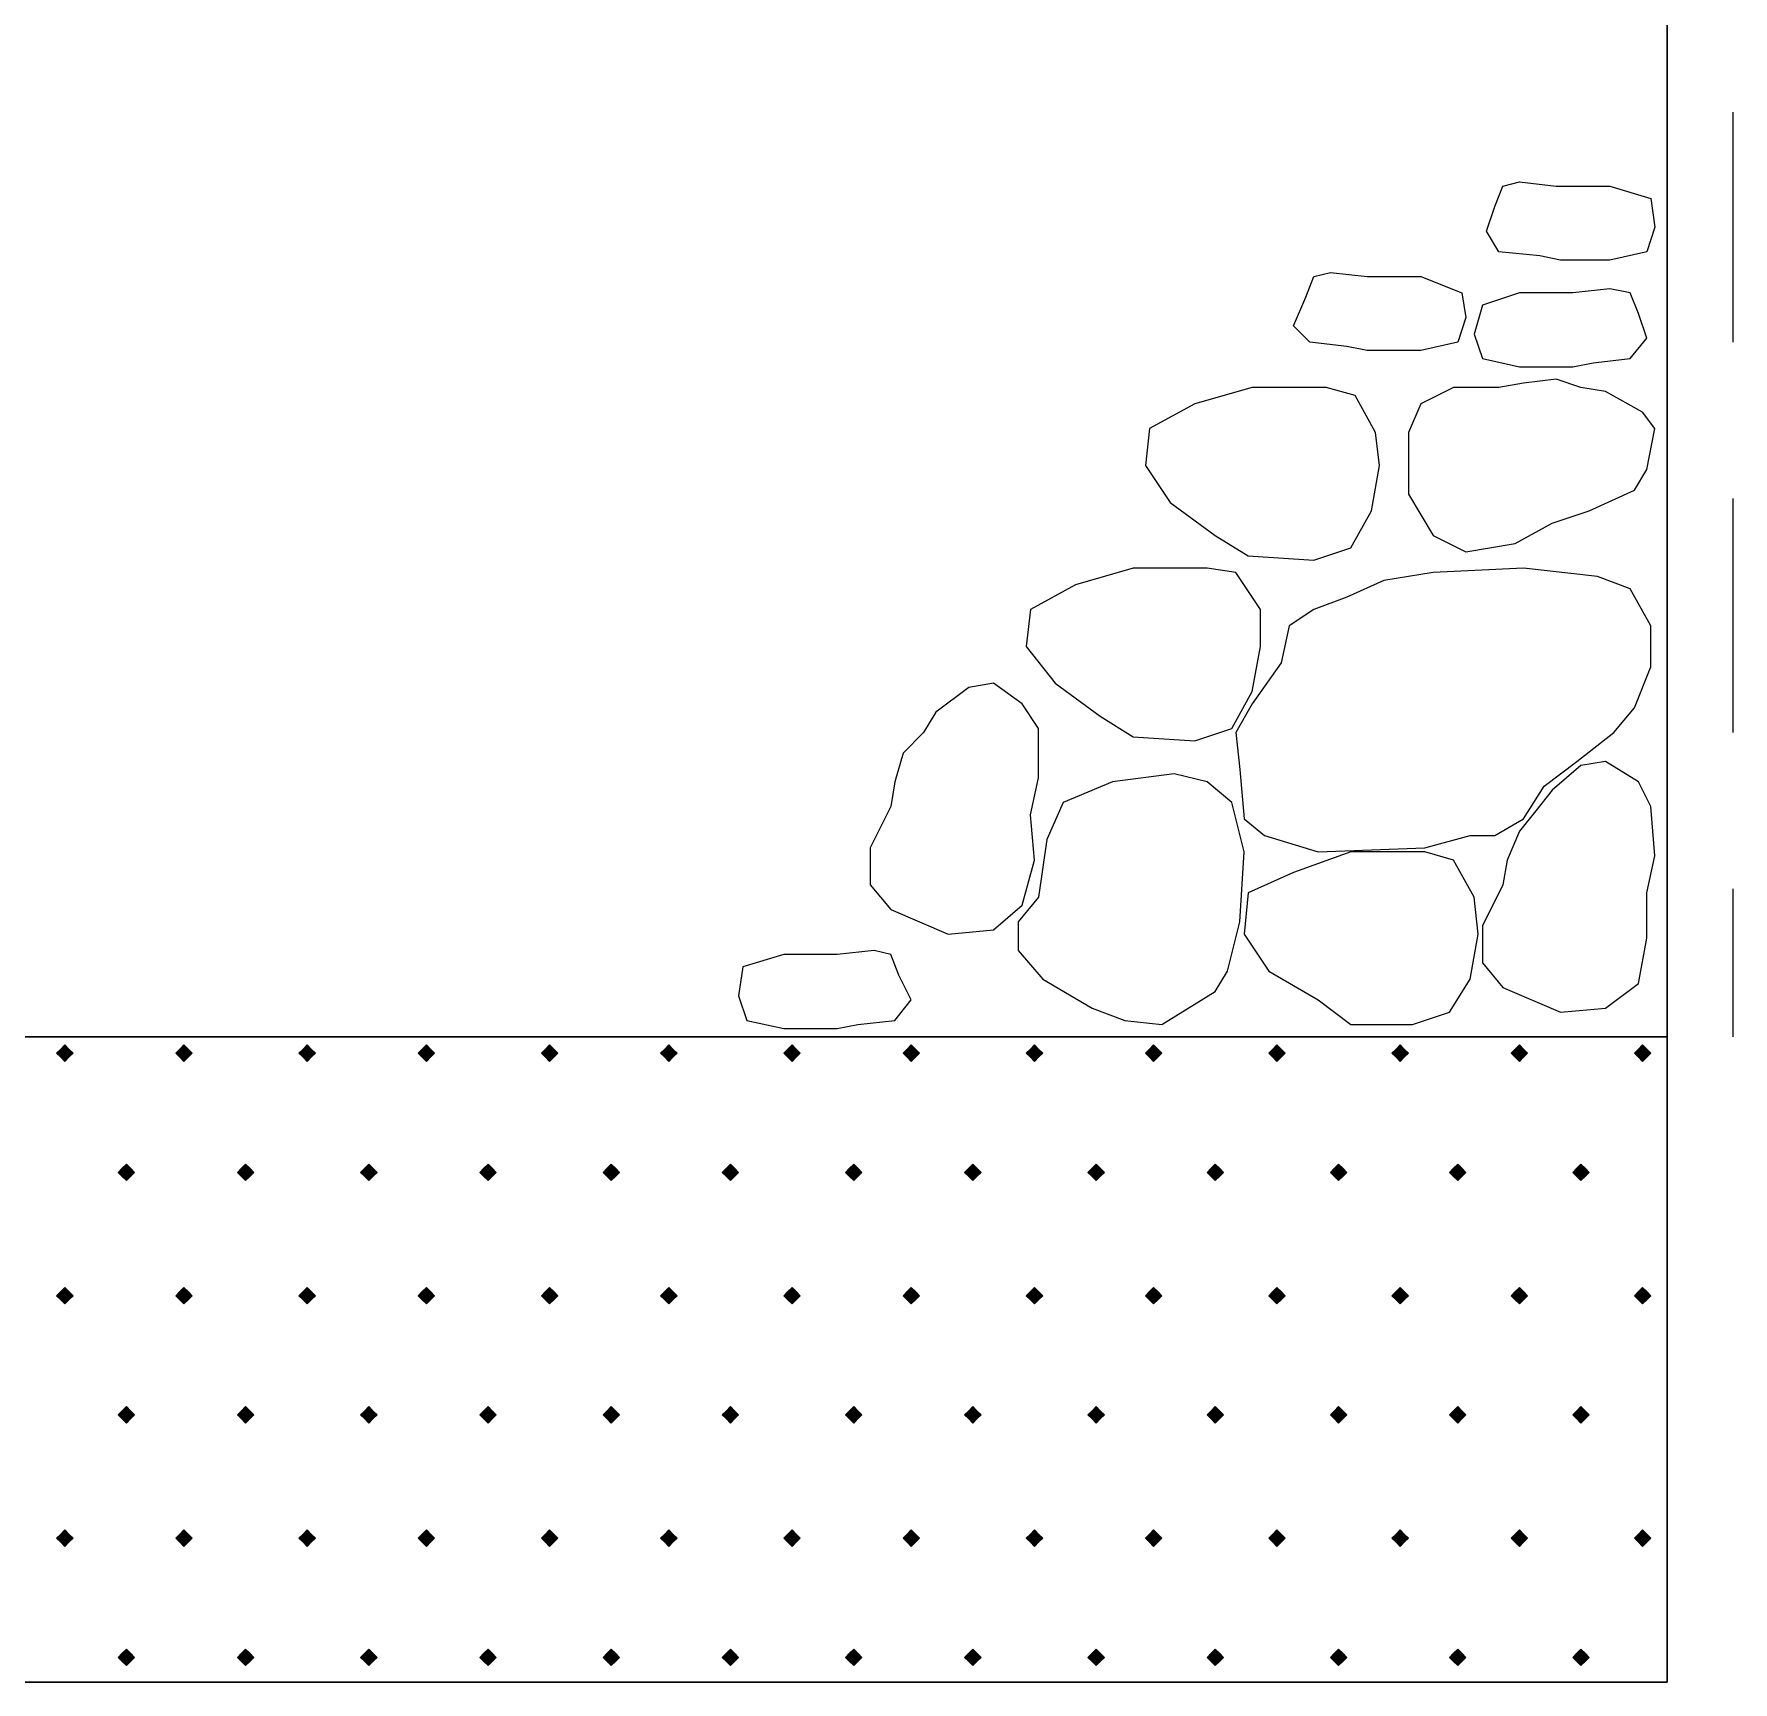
# Model space of a CAD drawing. Header units: millimetres. Extents: x 0 to 420, y 0 to 297.
# Drawn here: x 163.46 to 172.21, y 212.37 to 220.85 of the extents above; entities that cross this region are included whole.
import ezdxf

# ---------------------------------------------------------------- set-up
doc = ezdxf.new("R2010")
doc.units = ezdxf.units.MM

msp = doc.modelspace()

# ---------------------------------------------------------------- hatches: boundary and pattern name
for points in [[(163.6183, 215.646), (163.5972, 215.6248), (163.576, 215.6037), (163.5972, 215.5825), (163.6183, 215.5613), (163.6395, 215.5825), (163.6607, 215.6037), (163.6395, 215.6248), (163.6183, 215.646)], [(164.2322, 215.646), (164.211, 215.6248), (164.1898, 215.6037), (164.211, 215.5825), (164.2322, 215.5613), (164.2533, 215.5825), (164.2745, 215.6037), (164.2533, 215.6248), (164.2322, 215.646)], [(164.8672, 215.646), (164.846, 215.6248), (164.8248, 215.6037), (164.846, 215.5825), (164.8672, 215.5613), (164.8883, 215.5825), (164.9095, 215.6037), (164.8883, 215.6248), (164.8672, 215.646)], [(165.481, 215.646), (165.4598, 215.6248), (165.4387, 215.6037), (165.4598, 215.5825), (165.481, 215.5613), (165.5022, 215.5825), (165.5233, 215.6037), (165.5022, 215.6248), (165.481, 215.646)], [(166.116, 215.646), (166.0948, 215.6248), (166.0737, 215.6037), (166.0948, 215.5825), (166.116, 215.5613), (166.1372, 215.5825), (166.1583, 215.6037), (166.1372, 215.6248), (166.116, 215.646)], [(166.7298, 215.646), (166.7087, 215.6248), (166.6875, 215.6037), (166.7087, 215.5825), (166.7298, 215.5613), (166.751, 215.5825), (166.7722, 215.6037), (166.751, 215.6248), (166.7298, 215.646)], [(167.3648, 215.646), (167.3437, 215.6248), (167.3225, 215.6037), (167.3437, 215.5825), (167.3648, 215.5613), (167.386, 215.5825), (167.4072, 215.6037), (167.386, 215.6248), (167.3648, 215.646)], [(167.9787, 215.646), (167.9575, 215.6248), (167.9363, 215.6037), (167.9575, 215.5825), (167.9787, 215.5613), (167.9998, 215.5825), (168.021, 215.6037), (167.9998, 215.6248), (167.9787, 215.646)], [(168.6137, 215.646), (168.5925, 215.6248), (168.5713, 215.6037), (168.5925, 215.5825), (168.6137, 215.5613), (168.6348, 215.5825), (168.656, 215.6037), (168.6348, 215.6248), (168.6137, 215.646)], [(169.2275, 215.646), (169.2063, 215.6248), (169.1852, 215.6037), (169.2063, 215.5825), (169.2275, 215.5613), (169.2487, 215.5825), (169.2698, 215.6037), (169.2487, 215.6248), (169.2275, 215.646)], [(169.8625, 215.646), (169.8413, 215.6248), (169.8202, 215.6037), (169.8413, 215.5825), (169.8625, 215.5613), (169.8837, 215.5825), (169.9048, 215.6037), (169.8837, 215.6248), (169.8625, 215.646)], [(170.4975, 215.646), (170.4763, 215.6248), (170.4552, 215.6037), (170.4763, 215.5825), (170.4975, 215.5613), (170.5187, 215.5825), (170.5398, 215.6037), (170.5187, 215.6248), (170.4975, 215.646)], [(171.1113, 215.646), (171.0902, 215.6248), (171.069, 215.6037), (171.0902, 215.5825), (171.1113, 215.5613), (171.1325, 215.5825), (171.1537, 215.6037), (171.1325, 215.6248), (171.1113, 215.646)], [(171.7463, 215.646), (171.7252, 215.6248), (171.704, 215.6037), (171.7252, 215.5825), (171.7463, 215.5613), (171.7675, 215.5825), (171.7887, 215.6037), (171.7675, 215.6248), (171.7463, 215.646)], [(163.9358, 215.0322), (163.9147, 215.011), (163.8935, 214.9898), (163.9147, 214.9687), (163.9358, 214.9475), (163.957, 214.9687), (163.9782, 214.9898), (163.957, 215.011), (163.9358, 215.0322)], [(164.5497, 215.0322), (164.5285, 215.011), (164.5073, 214.9898), (164.5285, 214.9687), (164.5497, 214.9475), (164.5708, 214.9687), (164.592, 214.9898), (164.5708, 215.011), (164.5497, 215.0322)], [(165.1847, 215.0322), (165.1635, 215.011), (165.1423, 214.9898), (165.1635, 214.9687), (165.1847, 214.9475), (165.2058, 214.9687), (165.227, 214.9898), (165.2058, 215.011), (165.1847, 215.0322)], [(165.7985, 215.0322), (165.7773, 215.011), (165.7562, 214.9898), (165.7773, 214.9687), (165.7985, 214.9475), (165.8197, 214.9687), (165.8408, 214.9898), (165.8197, 215.011), (165.7985, 215.0322)], [(166.4335, 215.0322), (166.4123, 215.011), (166.3912, 214.9898), (166.4123, 214.9687), (166.4335, 214.9475), (166.4547, 214.9687), (166.4758, 214.9898), (166.4547, 215.011), (166.4335, 215.0322)], [(167.0473, 215.0322), (167.0262, 215.011), (167.005, 214.9898), (167.0262, 214.9687), (167.0473, 214.9475), (167.0685, 214.9687), (167.0897, 214.9898), (167.0685, 215.011), (167.0473, 215.0322)], [(167.6823, 215.0322), (167.6612, 215.011), (167.64, 214.9898), (167.6612, 214.9687), (167.6823, 214.9475), (167.7035, 214.9687), (167.7247, 214.9898), (167.7035, 215.011), (167.6823, 215.0322)], [(168.2962, 215.0322), (168.275, 215.011), (168.2538, 214.9898), (168.275, 214.9687), (168.2962, 214.9475), (168.3173, 214.9687), (168.3385, 214.9898), (168.3173, 215.011), (168.2962, 215.0322)], [(168.9312, 215.0322), (168.91, 215.011), (168.8888, 214.9898), (168.91, 214.9687), (168.9312, 214.9475), (168.9523, 214.9687), (168.9735, 214.9898), (168.9523, 215.011), (168.9312, 215.0322)], [(169.545, 215.0322), (169.5238, 215.011), (169.5027, 214.9898), (169.5238, 214.9687), (169.545, 214.9475), (169.5662, 214.9687), (169.5873, 214.9898), (169.5662, 215.011), (169.545, 215.0322)], [(170.18, 215.0322), (170.1588, 215.011), (170.1377, 214.9898), (170.1588, 214.9687), (170.18, 214.9475), (170.2012, 214.9687), (170.2223, 214.9898), (170.2012, 215.011), (170.18, 215.0322)], [(170.7938, 215.0322), (170.7727, 215.011), (170.7515, 214.9898), (170.7727, 214.9687), (170.7938, 214.9475), (170.815, 214.9687), (170.8362, 214.9898), (170.815, 215.011), (170.7938, 215.0322)], [(171.4288, 215.0322), (171.4077, 215.011), (171.3865, 214.9898), (171.4077, 214.9687), (171.4288, 214.9475), (171.45, 214.9687), (171.4712, 214.9898), (171.45, 215.011), (171.4288, 215.0322)], [(163.6183, 214.3972), (163.5972, 214.376), (163.576, 214.3548), (163.5972, 214.3337), (163.6183, 214.3125), (163.6395, 214.3337), (163.6607, 214.3548), (163.6395, 214.376), (163.6183, 214.3972)], [(164.2322, 214.3972), (164.211, 214.376), (164.1898, 214.3548), (164.211, 214.3337), (164.2322, 214.3125), (164.2533, 214.3337), (164.2745, 214.3548), (164.2533, 214.376), (164.2322, 214.3972)], [(164.8672, 214.3972), (164.846, 214.376), (164.8248, 214.3548), (164.846, 214.3337), (164.8672, 214.3125), (164.8883, 214.3337), (164.9095, 214.3548), (164.8883, 214.376), (164.8672, 214.3972)], [(165.481, 214.3972), (165.4598, 214.376), (165.4387, 214.3548), (165.4598, 214.3337), (165.481, 214.3125), (165.5022, 214.3337), (165.5233, 214.3548), (165.5022, 214.376), (165.481, 214.3972)], [(166.116, 214.3972), (166.0948, 214.376), (166.0737, 214.3548), (166.0948, 214.3337), (166.116, 214.3125), (166.1372, 214.3337), (166.1583, 214.3548), (166.1372, 214.376), (166.116, 214.3972)], [(166.7298, 214.3972), (166.7087, 214.376), (166.6875, 214.3548), (166.7087, 214.3337), (166.7298, 214.3125), (166.751, 214.3337), (166.7722, 214.3548), (166.751, 214.376), (166.7298, 214.3972)], [(167.3648, 214.3972), (167.3437, 214.376), (167.3225, 214.3548), (167.3437, 214.3337), (167.3648, 214.3125), (167.386, 214.3337), (167.4072, 214.3548), (167.386, 214.376), (167.3648, 214.3972)], [(167.9787, 214.3972), (167.9575, 214.376), (167.9363, 214.3548), (167.9575, 214.3337), (167.9787, 214.3125), (167.9998, 214.3337), (168.021, 214.3548), (167.9998, 214.376), (167.9787, 214.3972)], [(168.6137, 214.3972), (168.5925, 214.376), (168.5713, 214.3548), (168.5925, 214.3337), (168.6137, 214.3125), (168.6348, 214.3337), (168.656, 214.3548), (168.6348, 214.376), (168.6137, 214.3972)], [(169.2275, 214.3972), (169.2063, 214.376), (169.1852, 214.3548), (169.2063, 214.3337), (169.2275, 214.3125), (169.2487, 214.3337), (169.2698, 214.3548), (169.2487, 214.376), (169.2275, 214.3972)], [(169.8625, 214.3972), (169.8413, 214.376), (169.8202, 214.3548), (169.8413, 214.3337), (169.8625, 214.3125), (169.8837, 214.3337), (169.9048, 214.3548), (169.8837, 214.376), (169.8625, 214.3972)], [(170.4975, 214.3972), (170.4763, 214.376), (170.4552, 214.3548), (170.4763, 214.3337), (170.4975, 214.3125), (170.5187, 214.3337), (170.5398, 214.3548), (170.5187, 214.376), (170.4975, 214.3972)], [(171.1113, 214.3972), (171.0902, 214.376), (171.069, 214.3548), (171.0902, 214.3337), (171.1113, 214.3125), (171.1325, 214.3337), (171.1537, 214.3548), (171.1325, 214.376), (171.1113, 214.3972)], [(171.7463, 214.3972), (171.7252, 214.376), (171.704, 214.3548), (171.7252, 214.3337), (171.7463, 214.3125), (171.7675, 214.3337), (171.7887, 214.3548), (171.7675, 214.376), (171.7463, 214.3972)], [(163.9358, 213.7833), (163.9147, 213.7622), (163.8935, 213.741), (163.9147, 213.7198), (163.9358, 213.6987), (163.957, 213.7198), (163.9782, 213.741), (163.957, 213.7622), (163.9358, 213.7833)], [(164.5497, 213.7833), (164.5285, 213.7622), (164.5073, 213.741), (164.5285, 213.7198), (164.5497, 213.6987), (164.5708, 213.7198), (164.592, 213.741), (164.5708, 213.7622), (164.5497, 213.7833)], [(165.1847, 213.7833), (165.1635, 213.7622), (165.1423, 213.741), (165.1635, 213.7198), (165.1847, 213.6987), (165.2058, 213.7198), (165.227, 213.741), (165.2058, 213.7622), (165.1847, 213.7833)], [(165.7985, 213.7833), (165.7773, 213.7622), (165.7562, 213.741), (165.7773, 213.7198), (165.7985, 213.6987), (165.8197, 213.7198), (165.8408, 213.741), (165.8197, 213.7622), (165.7985, 213.7833)], [(166.4335, 213.7833), (166.4123, 213.7622), (166.3912, 213.741), (166.4123, 213.7198), (166.4335, 213.6987), (166.4547, 213.7198), (166.4758, 213.741), (166.4547, 213.7622), (166.4335, 213.7833)], [(167.0473, 213.7833), (167.0262, 213.7622), (167.005, 213.741), (167.0262, 213.7198), (167.0473, 213.6987), (167.0685, 213.7198), (167.0897, 213.741), (167.0685, 213.7622), (167.0473, 213.7833)], [(167.6823, 213.7833), (167.6612, 213.7622), (167.64, 213.741), (167.6612, 213.7198), (167.6823, 213.6987), (167.7035, 213.7198), (167.7247, 213.741), (167.7035, 213.7622), (167.6823, 213.7833)], [(168.2962, 213.7833), (168.275, 213.7622), (168.2538, 213.741), (168.275, 213.7198), (168.2962, 213.6987), (168.3173, 213.7198), (168.3385, 213.741), (168.3173, 213.7622), (168.2962, 213.7833)], [(168.9312, 213.7833), (168.91, 213.7622), (168.8888, 213.741), (168.91, 213.7198), (168.9312, 213.6987), (168.9523, 213.7198), (168.9735, 213.741), (168.9523, 213.7622), (168.9312, 213.7833)], [(169.545, 213.7833), (169.5238, 213.7622), (169.5027, 213.741), (169.5238, 213.7198), (169.545, 213.6987), (169.5662, 213.7198), (169.5873, 213.741), (169.5662, 213.7622), (169.545, 213.7833)], [(170.18, 213.7833), (170.1588, 213.7622), (170.1377, 213.741), (170.1588, 213.7198), (170.18, 213.6987), (170.2012, 213.7198), (170.2223, 213.741), (170.2012, 213.7622), (170.18, 213.7833)], [(170.7938, 213.7833), (170.7727, 213.7622), (170.7515, 213.741), (170.7727, 213.7198), (170.7938, 213.6987), (170.815, 213.7198), (170.8362, 213.741), (170.815, 213.7622), (170.7938, 213.7833)], [(171.4288, 213.7833), (171.4077, 213.7622), (171.3865, 213.741), (171.4077, 213.7198), (171.4288, 213.6987), (171.45, 213.7198), (171.4712, 213.741), (171.45, 213.7622), (171.4288, 213.7833)], [(163.6183, 213.1483), (163.5972, 213.1272), (163.576, 213.106), (163.5972, 213.0848), (163.6183, 213.0637), (163.6395, 213.0848), (163.6607, 213.106), (163.6395, 213.1272), (163.6183, 213.1483)], [(164.2322, 213.1483), (164.211, 213.1272), (164.1898, 213.106), (164.211, 213.0848), (164.2322, 213.0637), (164.2533, 213.0848), (164.2745, 213.106), (164.2533, 213.1272), (164.2322, 213.1483)], [(164.8672, 213.1483), (164.846, 213.1272), (164.8248, 213.106), (164.846, 213.0848), (164.8672, 213.0637), (164.8883, 213.0848), (164.9095, 213.106), (164.8883, 213.1272), (164.8672, 213.1483)], [(165.481, 213.1483), (165.4598, 213.1272), (165.4387, 213.106), (165.4598, 213.0848), (165.481, 213.0637), (165.5022, 213.0848), (165.5233, 213.106), (165.5022, 213.1272), (165.481, 213.1483)], [(166.116, 213.1483), (166.0948, 213.1272), (166.0737, 213.106), (166.0948, 213.0848), (166.116, 213.0637), (166.1372, 213.0848), (166.1583, 213.106), (166.1372, 213.1272), (166.116, 213.1483)], [(166.7298, 213.1483), (166.7087, 213.1272), (166.6875, 213.106), (166.7087, 213.0848), (166.7298, 213.0637), (166.751, 213.0848), (166.7722, 213.106), (166.751, 213.1272), (166.7298, 213.1483)], [(167.3648, 213.1483), (167.3437, 213.1272), (167.3225, 213.106), (167.3437, 213.0848), (167.3648, 213.0637), (167.386, 213.0848), (167.4072, 213.106), (167.386, 213.1272), (167.3648, 213.1483)], [(167.9787, 213.1483), (167.9575, 213.1272), (167.9363, 213.106), (167.9575, 213.0848), (167.9787, 213.0637), (167.9998, 213.0848), (168.021, 213.106), (167.9998, 213.1272), (167.9787, 213.1483)], [(168.6137, 213.1483), (168.5925, 213.1272), (168.5713, 213.106), (168.5925, 213.0848), (168.6137, 213.0637), (168.6348, 213.0848), (168.656, 213.106), (168.6348, 213.1272), (168.6137, 213.1483)], [(169.2275, 213.1483), (169.2063, 213.1272), (169.1852, 213.106), (169.2063, 213.0848), (169.2275, 213.0637), (169.2487, 213.0848), (169.2698, 213.106), (169.2487, 213.1272), (169.2275, 213.1483)], [(169.8625, 213.1483), (169.8413, 213.1272), (169.8202, 213.106), (169.8413, 213.0848), (169.8625, 213.0637), (169.8837, 213.0848), (169.9048, 213.106), (169.8837, 213.1272), (169.8625, 213.1483)], [(170.4975, 213.1483), (170.4763, 213.1272), (170.4552, 213.106), (170.4763, 213.0848), (170.4975, 213.0637), (170.5187, 213.0848), (170.5398, 213.106), (170.5187, 213.1272), (170.4975, 213.1483)], [(171.1113, 213.1483), (171.0902, 213.1272), (171.069, 213.106), (171.0902, 213.0848), (171.1113, 213.0637), (171.1325, 213.0848), (171.1537, 213.106), (171.1325, 213.1272), (171.1113, 213.1483)], [(171.7463, 213.1483), (171.7252, 213.1272), (171.704, 213.106), (171.7252, 213.0848), (171.7463, 213.0637), (171.7675, 213.0848), (171.7887, 213.106), (171.7675, 213.1272), (171.7463, 213.1483)], [(163.9358, 212.5345), (163.9147, 212.5133), (163.8935, 212.4922), (163.9147, 212.471), (163.9358, 212.4498), (163.957, 212.471), (163.9782, 212.4922), (163.957, 212.5133), (163.9358, 212.5345)], [(164.5497, 212.5345), (164.5285, 212.5133), (164.5073, 212.4922), (164.5285, 212.471), (164.5497, 212.4498), (164.5708, 212.471), (164.592, 212.4922), (164.5708, 212.5133), (164.5497, 212.5345)], [(165.1847, 212.5345), (165.1635, 212.5133), (165.1423, 212.4922), (165.1635, 212.471), (165.1847, 212.4498), (165.2058, 212.471), (165.227, 212.4922), (165.2058, 212.5133), (165.1847, 212.5345)], [(165.7985, 212.5345), (165.7773, 212.5133), (165.7562, 212.4922), (165.7773, 212.471), (165.7985, 212.4498), (165.8197, 212.471), (165.8408, 212.4922), (165.8197, 212.5133), (165.7985, 212.5345)], [(166.4335, 212.5345), (166.4123, 212.5133), (166.3912, 212.4922), (166.4123, 212.471), (166.4335, 212.4498), (166.4547, 212.471), (166.4758, 212.4922), (166.4547, 212.5133), (166.4335, 212.5345)], [(167.0473, 212.5345), (167.0262, 212.5133), (167.005, 212.4922), (167.0262, 212.471), (167.0473, 212.4498), (167.0685, 212.471), (167.0897, 212.4922), (167.0685, 212.5133), (167.0473, 212.5345)], [(167.6823, 212.5345), (167.6612, 212.5133), (167.64, 212.4922), (167.6612, 212.471), (167.6823, 212.4498), (167.7035, 212.471), (167.7247, 212.4922), (167.7035, 212.5133), (167.6823, 212.5345)], [(168.2962, 212.5345), (168.275, 212.5133), (168.2538, 212.4922), (168.275, 212.471), (168.2962, 212.4498), (168.3173, 212.471), (168.3385, 212.4922), (168.3173, 212.5133), (168.2962, 212.5345)], [(168.9312, 212.5345), (168.91, 212.5133), (168.8888, 212.4922), (168.91, 212.471), (168.9312, 212.4498), (168.9523, 212.471), (168.9735, 212.4922), (168.9523, 212.5133), (168.9312, 212.5345)], [(169.545, 212.5345), (169.5238, 212.5133), (169.5027, 212.4922), (169.5238, 212.471), (169.545, 212.4498), (169.5662, 212.471), (169.5873, 212.4922), (169.5662, 212.5133), (169.545, 212.5345)], [(170.18, 212.5345), (170.1588, 212.5133), (170.1377, 212.4922), (170.1588, 212.471), (170.18, 212.4498), (170.2012, 212.471), (170.2223, 212.4922), (170.2012, 212.5133), (170.18, 212.5345)], [(170.7938, 212.5345), (170.7727, 212.5133), (170.7515, 212.4922), (170.7727, 212.471), (170.7938, 212.4498), (170.815, 212.471), (170.8362, 212.4922), (170.815, 212.5133), (170.7938, 212.5345)], [(171.4288, 212.5345), (171.4077, 212.5133), (171.3865, 212.4922), (171.4077, 212.471), (171.4288, 212.4498), (171.45, 212.471), (171.4712, 212.4922), (171.45, 212.5133), (171.4288, 212.5345)]]:
    msp.add_hatch(color=7).paths.add_polyline_path(points)

# ---------------------------------------------------------------- linework, layer by layer
at = {"lineweight": 30}
for points in [[(171.8733, 212.3652), (171.8733, 235.6908)], [(155.2152, 215.6883), (171.8733, 215.6883)], [(155.2152, 212.3652), (171.8733, 212.3652)]]:
    msp.add_lwpolyline(points, dxfattribs=at)
at = {"lineweight": 13}
for points in [[(172.212, 219.2655), (172.212, 220.4508)], [(172.212, 217.2547), (172.212, 218.4612)], [(172.212, 215.6883), (172.212, 216.4503)]]:
    msp.add_lwpolyline(points, dxfattribs=at)
for points in [[(171.2172, 219.71), (171.0055, 219.7312), (170.942, 219.837), (170.9843, 219.964), (171.0267, 220.0698), (171.1113, 220.091), (171.3018, 220.0698), (171.577, 220.0698), (171.7887, 220.0063), (171.8098, 219.8582), (171.7675, 219.7312), (171.577, 219.6888), (171.323, 219.6888)], [(170.2223, 219.2443), (170.0318, 219.2655), (169.9472, 219.3502), (170.0107, 219.4983), (170.053, 219.6042), (170.1377, 219.6253), (170.3282, 219.6042), (170.6033, 219.6042), (170.815, 219.5195), (170.8362, 219.3925), (170.7938, 219.2655), (170.6033, 219.2232), (170.3282, 219.2232)], [(171.4923, 219.1597), (171.6828, 219.1808), (171.7675, 219.2867), (171.7252, 219.4137), (171.6828, 219.5195), (171.577, 219.5407), (171.3865, 219.5195), (171.1113, 219.5195), (170.9208, 219.456), (170.8785, 219.3078), (170.9208, 219.1808), (171.1113, 219.1385), (171.3865, 219.1385)], [(171.704, 218.5035), (171.7675, 218.6093), (171.8098, 218.821), (171.7463, 218.9057), (171.5558, 219.0115), (171.4288, 219.0327), (171.3018, 219.075), (171.1325, 219.0538), (171.0055, 219.0327), (170.7727, 219.0327), (170.6033, 218.948), (170.5398, 218.7998), (170.5398, 218.4823), (170.6668, 218.2707), (170.8362, 218.186), (171.0902, 218.2283), (171.2807, 218.3342), (171.4712, 218.3977)], [(170.053, 218.1437), (170.2435, 218.2072), (170.3493, 218.3977), (170.3917, 218.6305), (170.3705, 218.7998), (170.2647, 218.9903), (170.1165, 219.0327), (169.7355, 219.0327), (169.4392, 218.948), (169.2063, 218.821), (169.1852, 218.6305), (169.3122, 218.44), (169.545, 218.2707), (169.7143, 218.1648)], [(169.4392, 217.2123), (169.6297, 217.2758), (169.7355, 217.4663), (169.7778, 217.6992), (169.7778, 217.8897), (169.6508, 218.0802), (169.5027, 218.1013), (169.1217, 218.1013), (168.8253, 218.0167), (168.5925, 217.8897), (168.5713, 217.6992), (168.7195, 217.5087), (168.9523, 217.3393), (169.1217, 217.2335)], [(171.1325, 218.1013), (170.6668, 218.0802), (170.4128, 218.0378), (170.2223, 217.9532), (170.053, 217.8897), (169.926, 217.805), (169.8837, 217.6145), (169.7355, 217.4028), (169.6508, 217.2547), (169.672, 217.0642), (169.6932, 216.8102), (169.799, 216.7255), (170.0742, 216.6408), (170.6245, 216.662), (170.8573, 216.7255), (170.9843, 216.7255), (171.1325, 216.8102), (171.2383, 216.9795), (171.4077, 217.1065), (171.5982, 217.2547), (171.704, 217.3817), (171.7887, 217.5933), (171.7887, 217.805), (171.6828, 217.9955), (171.5135, 218.059)], [(168.6348, 217.2758), (168.5502, 217.4028), (168.402, 217.5087), (168.275, 217.4875), (168.1057, 217.3605), (168.0422, 217.2547), (167.9363, 217.1488), (167.894, 217.0007), (167.8728, 216.8737), (167.767, 216.662), (167.767, 216.4715), (167.8728, 216.3445), (168.1692, 216.2175), (168.402, 216.2387), (168.5502, 216.3657), (168.6137, 216.5985), (168.5925, 216.8313), (168.6348, 217.0218)], [(171.7887, 216.8737), (171.7252, 217.0007), (171.5558, 217.1065), (171.4288, 217.0853), (171.2807, 216.9583), (171.196, 216.8525), (171.1113, 216.7467), (171.0478, 216.5985), (171.0267, 216.4715), (170.9208, 216.2598), (170.9208, 216.0693), (171.0267, 215.9423), (171.323, 215.8153), (171.5558, 215.8365), (171.7252, 215.9635), (171.7675, 216.1963), (171.7675, 216.4292), (171.8098, 216.6197)], [(169.545, 215.9212), (169.6085, 216.027), (169.672, 216.281), (169.6932, 216.6408), (169.6297, 216.8948), (169.5027, 217.0007), (169.3333, 217.043), (169.0158, 217.0007), (168.7618, 216.8948), (168.6772, 216.7043), (168.6348, 216.408), (168.529, 216.281), (168.529, 216.1328), (168.656, 215.9847), (168.91, 215.8365), (169.0793, 215.773), (169.2698, 215.7518)], [(170.561, 215.7518), (170.7515, 215.8153), (170.8573, 215.9847), (170.8997, 216.2175), (170.8785, 216.408), (170.7727, 216.5985), (170.6245, 216.6408), (170.2435, 216.6408), (169.9472, 216.535), (169.7143, 216.4292), (169.6932, 216.2175), (169.8202, 216.027), (170.0742, 215.8788), (170.2435, 215.7518)], [(167.7035, 215.7518), (167.894, 215.773), (167.9787, 215.8788), (167.9152, 216.0058), (167.8728, 216.1117), (167.7882, 216.1328), (167.5977, 216.1117), (167.3225, 216.1117), (167.1108, 216.0482), (167.0897, 215.9), (167.132, 215.773), (167.3225, 215.7307), (167.5977, 215.7307)]]:
    msp.add_lwpolyline(points, close=True, dxfattribs=at)
at = {"lineweight": 0}
for points in [[(163.6183, 215.646), (163.5972, 215.6248), (163.576, 215.6037), (163.5972, 215.5825), (163.6183, 215.5613), (163.6395, 215.5825), (163.6607, 215.6037), (163.6395, 215.6248)], [(164.2322, 215.646), (164.211, 215.6248), (164.1898, 215.6037), (164.211, 215.5825), (164.2322, 215.5613), (164.2533, 215.5825), (164.2745, 215.6037), (164.2533, 215.6248)], [(164.8672, 215.646), (164.846, 215.6248), (164.8248, 215.6037), (164.846, 215.5825), (164.8672, 215.5613), (164.8883, 215.5825), (164.9095, 215.6037), (164.8883, 215.6248)], [(165.481, 215.646), (165.4598, 215.6248), (165.4387, 215.6037), (165.4598, 215.5825), (165.481, 215.5613), (165.5022, 215.5825), (165.5233, 215.6037), (165.5022, 215.6248)], [(166.116, 215.646), (166.0948, 215.6248), (166.0737, 215.6037), (166.0948, 215.5825), (166.116, 215.5613), (166.1372, 215.5825), (166.1583, 215.6037), (166.1372, 215.6248)], [(166.7298, 215.646), (166.7087, 215.6248), (166.6875, 215.6037), (166.7087, 215.5825), (166.7298, 215.5613), (166.751, 215.5825), (166.7722, 215.6037), (166.751, 215.6248)], [(167.3648, 215.646), (167.3437, 215.6248), (167.3225, 215.6037), (167.3437, 215.5825), (167.3648, 215.5613), (167.386, 215.5825), (167.4072, 215.6037), (167.386, 215.6248)], [(167.9787, 215.646), (167.9575, 215.6248), (167.9363, 215.6037), (167.9575, 215.5825), (167.9787, 215.5613), (167.9998, 215.5825), (168.021, 215.6037), (167.9998, 215.6248)], [(168.6137, 215.646), (168.5925, 215.6248), (168.5713, 215.6037), (168.5925, 215.5825), (168.6137, 215.5613), (168.6348, 215.5825), (168.656, 215.6037), (168.6348, 215.6248)], [(169.2275, 215.646), (169.2063, 215.6248), (169.1852, 215.6037), (169.2063, 215.5825), (169.2275, 215.5613), (169.2487, 215.5825), (169.2698, 215.6037), (169.2487, 215.6248)], [(169.8625, 215.646), (169.8413, 215.6248), (169.8202, 215.6037), (169.8413, 215.5825), (169.8625, 215.5613), (169.8837, 215.5825), (169.9048, 215.6037), (169.8837, 215.6248)], [(170.4975, 215.646), (170.4763, 215.6248), (170.4552, 215.6037), (170.4763, 215.5825), (170.4975, 215.5613), (170.5187, 215.5825), (170.5398, 215.6037), (170.5187, 215.6248)], [(171.1113, 215.646), (171.0902, 215.6248), (171.069, 215.6037), (171.0902, 215.5825), (171.1113, 215.5613), (171.1325, 215.5825), (171.1537, 215.6037), (171.1325, 215.6248)], [(171.7463, 215.646), (171.7252, 215.6248), (171.704, 215.6037), (171.7252, 215.5825), (171.7463, 215.5613), (171.7675, 215.5825), (171.7887, 215.6037), (171.7675, 215.6248)], [(163.9358, 215.0322), (163.9147, 215.011), (163.8935, 214.9898), (163.9147, 214.9687), (163.9358, 214.9475), (163.957, 214.9687), (163.9782, 214.9898), (163.957, 215.011)], [(164.5497, 215.0322), (164.5285, 215.011), (164.5073, 214.9898), (164.5285, 214.9687), (164.5497, 214.9475), (164.5708, 214.9687), (164.592, 214.9898), (164.5708, 215.011)], [(165.1847, 215.0322), (165.1635, 215.011), (165.1423, 214.9898), (165.1635, 214.9687), (165.1847, 214.9475), (165.2058, 214.9687), (165.227, 214.9898), (165.2058, 215.011)], [(165.7985, 215.0322), (165.7773, 215.011), (165.7562, 214.9898), (165.7773, 214.9687), (165.7985, 214.9475), (165.8197, 214.9687), (165.8408, 214.9898), (165.8197, 215.011)], [(166.4335, 215.0322), (166.4123, 215.011), (166.3912, 214.9898), (166.4123, 214.9687), (166.4335, 214.9475), (166.4547, 214.9687), (166.4758, 214.9898), (166.4547, 215.011)], [(167.0473, 215.0322), (167.0262, 215.011), (167.005, 214.9898), (167.0262, 214.9687), (167.0473, 214.9475), (167.0685, 214.9687), (167.0897, 214.9898), (167.0685, 215.011)], [(167.6823, 215.0322), (167.6612, 215.011), (167.64, 214.9898), (167.6612, 214.9687), (167.6823, 214.9475), (167.7035, 214.9687), (167.7247, 214.9898), (167.7035, 215.011)], [(168.2962, 215.0322), (168.275, 215.011), (168.2538, 214.9898), (168.275, 214.9687), (168.2962, 214.9475), (168.3173, 214.9687), (168.3385, 214.9898), (168.3173, 215.011)], [(168.9312, 215.0322), (168.91, 215.011), (168.8888, 214.9898), (168.91, 214.9687), (168.9312, 214.9475), (168.9523, 214.9687), (168.9735, 214.9898), (168.9523, 215.011)], [(169.545, 215.0322), (169.5238, 215.011), (169.5027, 214.9898), (169.5238, 214.9687), (169.545, 214.9475), (169.5662, 214.9687), (169.5873, 214.9898), (169.5662, 215.011)], [(170.18, 215.0322), (170.1588, 215.011), (170.1377, 214.9898), (170.1588, 214.9687), (170.18, 214.9475), (170.2012, 214.9687), (170.2223, 214.9898), (170.2012, 215.011)], [(170.7938, 215.0322), (170.7727, 215.011), (170.7515, 214.9898), (170.7727, 214.9687), (170.7938, 214.9475), (170.815, 214.9687), (170.8362, 214.9898), (170.815, 215.011)], [(171.4288, 215.0322), (171.4077, 215.011), (171.3865, 214.9898), (171.4077, 214.9687), (171.4288, 214.9475), (171.45, 214.9687), (171.4712, 214.9898), (171.45, 215.011)], [(163.6183, 214.3972), (163.5972, 214.376), (163.576, 214.3548), (163.5972, 214.3337), (163.6183, 214.3125), (163.6395, 214.3337), (163.6607, 214.3548), (163.6395, 214.376)], [(164.2322, 214.3972), (164.211, 214.376), (164.1898, 214.3548), (164.211, 214.3337), (164.2322, 214.3125), (164.2533, 214.3337), (164.2745, 214.3548), (164.2533, 214.376)], [(164.8672, 214.3972), (164.846, 214.376), (164.8248, 214.3548), (164.846, 214.3337), (164.8672, 214.3125), (164.8883, 214.3337), (164.9095, 214.3548), (164.8883, 214.376)], [(165.481, 214.3972), (165.4598, 214.376), (165.4387, 214.3548), (165.4598, 214.3337), (165.481, 214.3125), (165.5022, 214.3337), (165.5233, 214.3548), (165.5022, 214.376)], [(166.116, 214.3972), (166.0948, 214.376), (166.0737, 214.3548), (166.0948, 214.3337), (166.116, 214.3125), (166.1372, 214.3337), (166.1583, 214.3548), (166.1372, 214.376)], [(166.7298, 214.3972), (166.7087, 214.376), (166.6875, 214.3548), (166.7087, 214.3337), (166.7298, 214.3125), (166.751, 214.3337), (166.7722, 214.3548), (166.751, 214.376)], [(167.3648, 214.3972), (167.3437, 214.376), (167.3225, 214.3548), (167.3437, 214.3337), (167.3648, 214.3125), (167.386, 214.3337), (167.4072, 214.3548), (167.386, 214.376)], [(167.9787, 214.3972), (167.9575, 214.376), (167.9363, 214.3548), (167.9575, 214.3337), (167.9787, 214.3125), (167.9998, 214.3337), (168.021, 214.3548), (167.9998, 214.376)], [(168.6137, 214.3972), (168.5925, 214.376), (168.5713, 214.3548), (168.5925, 214.3337), (168.6137, 214.3125), (168.6348, 214.3337), (168.656, 214.3548), (168.6348, 214.376)], [(169.2275, 214.3972), (169.2063, 214.376), (169.1852, 214.3548), (169.2063, 214.3337), (169.2275, 214.3125), (169.2487, 214.3337), (169.2698, 214.3548), (169.2487, 214.376)], [(169.8625, 214.3972), (169.8413, 214.376), (169.8202, 214.3548), (169.8413, 214.3337), (169.8625, 214.3125), (169.8837, 214.3337), (169.9048, 214.3548), (169.8837, 214.376)], [(170.4975, 214.3972), (170.4763, 214.376), (170.4552, 214.3548), (170.4763, 214.3337), (170.4975, 214.3125), (170.5187, 214.3337), (170.5398, 214.3548), (170.5187, 214.376)], [(171.1113, 214.3972), (171.0902, 214.376), (171.069, 214.3548), (171.0902, 214.3337), (171.1113, 214.3125), (171.1325, 214.3337), (171.1537, 214.3548), (171.1325, 214.376)], [(171.7463, 214.3972), (171.7252, 214.376), (171.704, 214.3548), (171.7252, 214.3337), (171.7463, 214.3125), (171.7675, 214.3337), (171.7887, 214.3548), (171.7675, 214.376)], [(163.9358, 213.7833), (163.9147, 213.7622), (163.8935, 213.741), (163.9147, 213.7198), (163.9358, 213.6987), (163.957, 213.7198), (163.9782, 213.741), (163.957, 213.7622)], [(164.5497, 213.7833), (164.5285, 213.7622), (164.5073, 213.741), (164.5285, 213.7198), (164.5497, 213.6987), (164.5708, 213.7198), (164.592, 213.741), (164.5708, 213.7622)], [(165.1847, 213.7833), (165.1635, 213.7622), (165.1423, 213.741), (165.1635, 213.7198), (165.1847, 213.6987), (165.2058, 213.7198), (165.227, 213.741), (165.2058, 213.7622)], [(165.7985, 213.7833), (165.7773, 213.7622), (165.7562, 213.741), (165.7773, 213.7198), (165.7985, 213.6987), (165.8197, 213.7198), (165.8408, 213.741), (165.8197, 213.7622)], [(166.4335, 213.7833), (166.4123, 213.7622), (166.3912, 213.741), (166.4123, 213.7198), (166.4335, 213.6987), (166.4547, 213.7198), (166.4758, 213.741), (166.4547, 213.7622)], [(167.0473, 213.7833), (167.0262, 213.7622), (167.005, 213.741), (167.0262, 213.7198), (167.0473, 213.6987), (167.0685, 213.7198), (167.0897, 213.741), (167.0685, 213.7622)], [(167.6823, 213.7833), (167.6612, 213.7622), (167.64, 213.741), (167.6612, 213.7198), (167.6823, 213.6987), (167.7035, 213.7198), (167.7247, 213.741), (167.7035, 213.7622)], [(168.2962, 213.7833), (168.275, 213.7622), (168.2538, 213.741), (168.275, 213.7198), (168.2962, 213.6987), (168.3173, 213.7198), (168.3385, 213.741), (168.3173, 213.7622)], [(168.9312, 213.7833), (168.91, 213.7622), (168.8888, 213.741), (168.91, 213.7198), (168.9312, 213.6987), (168.9523, 213.7198), (168.9735, 213.741), (168.9523, 213.7622)], [(169.545, 213.7833), (169.5238, 213.7622), (169.5027, 213.741), (169.5238, 213.7198), (169.545, 213.6987), (169.5662, 213.7198), (169.5873, 213.741), (169.5662, 213.7622)], [(170.18, 213.7833), (170.1588, 213.7622), (170.1377, 213.741), (170.1588, 213.7198), (170.18, 213.6987), (170.2012, 213.7198), (170.2223, 213.741), (170.2012, 213.7622)], [(170.7938, 213.7833), (170.7727, 213.7622), (170.7515, 213.741), (170.7727, 213.7198), (170.7938, 213.6987), (170.815, 213.7198), (170.8362, 213.741), (170.815, 213.7622)], [(171.4288, 213.7833), (171.4077, 213.7622), (171.3865, 213.741), (171.4077, 213.7198), (171.4288, 213.6987), (171.45, 213.7198), (171.4712, 213.741), (171.45, 213.7622)], [(163.6183, 213.1483), (163.5972, 213.1272), (163.576, 213.106), (163.5972, 213.0848), (163.6183, 213.0637), (163.6395, 213.0848), (163.6607, 213.106), (163.6395, 213.1272)], [(164.2322, 213.1483), (164.211, 213.1272), (164.1898, 213.106), (164.211, 213.0848), (164.2322, 213.0637), (164.2533, 213.0848), (164.2745, 213.106), (164.2533, 213.1272)], [(164.8672, 213.1483), (164.846, 213.1272), (164.8248, 213.106), (164.846, 213.0848), (164.8672, 213.0637), (164.8883, 213.0848), (164.9095, 213.106), (164.8883, 213.1272)], [(165.481, 213.1483), (165.4598, 213.1272), (165.4387, 213.106), (165.4598, 213.0848), (165.481, 213.0637), (165.5022, 213.0848), (165.5233, 213.106), (165.5022, 213.1272)], [(166.116, 213.1483), (166.0948, 213.1272), (166.0737, 213.106), (166.0948, 213.0848), (166.116, 213.0637), (166.1372, 213.0848), (166.1583, 213.106), (166.1372, 213.1272)], [(166.7298, 213.1483), (166.7087, 213.1272), (166.6875, 213.106), (166.7087, 213.0848), (166.7298, 213.0637), (166.751, 213.0848), (166.7722, 213.106), (166.751, 213.1272)], [(167.3648, 213.1483), (167.3437, 213.1272), (167.3225, 213.106), (167.3437, 213.0848), (167.3648, 213.0637), (167.386, 213.0848), (167.4072, 213.106), (167.386, 213.1272)], [(167.9787, 213.1483), (167.9575, 213.1272), (167.9363, 213.106), (167.9575, 213.0848), (167.9787, 213.0637), (167.9998, 213.0848), (168.021, 213.106), (167.9998, 213.1272)], [(168.6137, 213.1483), (168.5925, 213.1272), (168.5713, 213.106), (168.5925, 213.0848), (168.6137, 213.0637), (168.6348, 213.0848), (168.656, 213.106), (168.6348, 213.1272)], [(169.2275, 213.1483), (169.2063, 213.1272), (169.1852, 213.106), (169.2063, 213.0848), (169.2275, 213.0637), (169.2487, 213.0848), (169.2698, 213.106), (169.2487, 213.1272)], [(169.8625, 213.1483), (169.8413, 213.1272), (169.8202, 213.106), (169.8413, 213.0848), (169.8625, 213.0637), (169.8837, 213.0848), (169.9048, 213.106), (169.8837, 213.1272)], [(170.4975, 213.1483), (170.4763, 213.1272), (170.4552, 213.106), (170.4763, 213.0848), (170.4975, 213.0637), (170.5187, 213.0848), (170.5398, 213.106), (170.5187, 213.1272)], [(171.1113, 213.1483), (171.0902, 213.1272), (171.069, 213.106), (171.0902, 213.0848), (171.1113, 213.0637), (171.1325, 213.0848), (171.1537, 213.106), (171.1325, 213.1272)], [(171.7463, 213.1483), (171.7252, 213.1272), (171.704, 213.106), (171.7252, 213.0848), (171.7463, 213.0637), (171.7675, 213.0848), (171.7887, 213.106), (171.7675, 213.1272)], [(163.9358, 212.5345), (163.9147, 212.5133), (163.8935, 212.4922), (163.9147, 212.471), (163.9358, 212.4498), (163.957, 212.471), (163.9782, 212.4922), (163.957, 212.5133)], [(164.5497, 212.5345), (164.5285, 212.5133), (164.5073, 212.4922), (164.5285, 212.471), (164.5497, 212.4498), (164.5708, 212.471), (164.592, 212.4922), (164.5708, 212.5133)], [(165.1847, 212.5345), (165.1635, 212.5133), (165.1423, 212.4922), (165.1635, 212.471), (165.1847, 212.4498), (165.2058, 212.471), (165.227, 212.4922), (165.2058, 212.5133)], [(165.7985, 212.5345), (165.7773, 212.5133), (165.7562, 212.4922), (165.7773, 212.471), (165.7985, 212.4498), (165.8197, 212.471), (165.8408, 212.4922), (165.8197, 212.5133)], [(166.4335, 212.5345), (166.4123, 212.5133), (166.3912, 212.4922), (166.4123, 212.471), (166.4335, 212.4498), (166.4547, 212.471), (166.4758, 212.4922), (166.4547, 212.5133)], [(167.0473, 212.5345), (167.0262, 212.5133), (167.005, 212.4922), (167.0262, 212.471), (167.0473, 212.4498), (167.0685, 212.471), (167.0897, 212.4922), (167.0685, 212.5133)], [(167.6823, 212.5345), (167.6612, 212.5133), (167.64, 212.4922), (167.6612, 212.471), (167.6823, 212.4498), (167.7035, 212.471), (167.7247, 212.4922), (167.7035, 212.5133)], [(168.2962, 212.5345), (168.275, 212.5133), (168.2538, 212.4922), (168.275, 212.471), (168.2962, 212.4498), (168.3173, 212.471), (168.3385, 212.4922), (168.3173, 212.5133)], [(168.9312, 212.5345), (168.91, 212.5133), (168.8888, 212.4922), (168.91, 212.471), (168.9312, 212.4498), (168.9523, 212.471), (168.9735, 212.4922), (168.9523, 212.5133)], [(169.545, 212.5345), (169.5238, 212.5133), (169.5027, 212.4922), (169.5238, 212.471), (169.545, 212.4498), (169.5662, 212.471), (169.5873, 212.4922), (169.5662, 212.5133)], [(170.18, 212.5345), (170.1588, 212.5133), (170.1377, 212.4922), (170.1588, 212.471), (170.18, 212.4498), (170.2012, 212.471), (170.2223, 212.4922), (170.2012, 212.5133)], [(170.7938, 212.5345), (170.7727, 212.5133), (170.7515, 212.4922), (170.7727, 212.471), (170.7938, 212.4498), (170.815, 212.471), (170.8362, 212.4922), (170.815, 212.5133)], [(171.4288, 212.5345), (171.4077, 212.5133), (171.3865, 212.4922), (171.4077, 212.471), (171.4288, 212.4498), (171.45, 212.471), (171.4712, 212.4922), (171.45, 212.5133)]]:
    msp.add_lwpolyline(points, close=True, dxfattribs=at)

doc.saveas('drawing.dxf')
